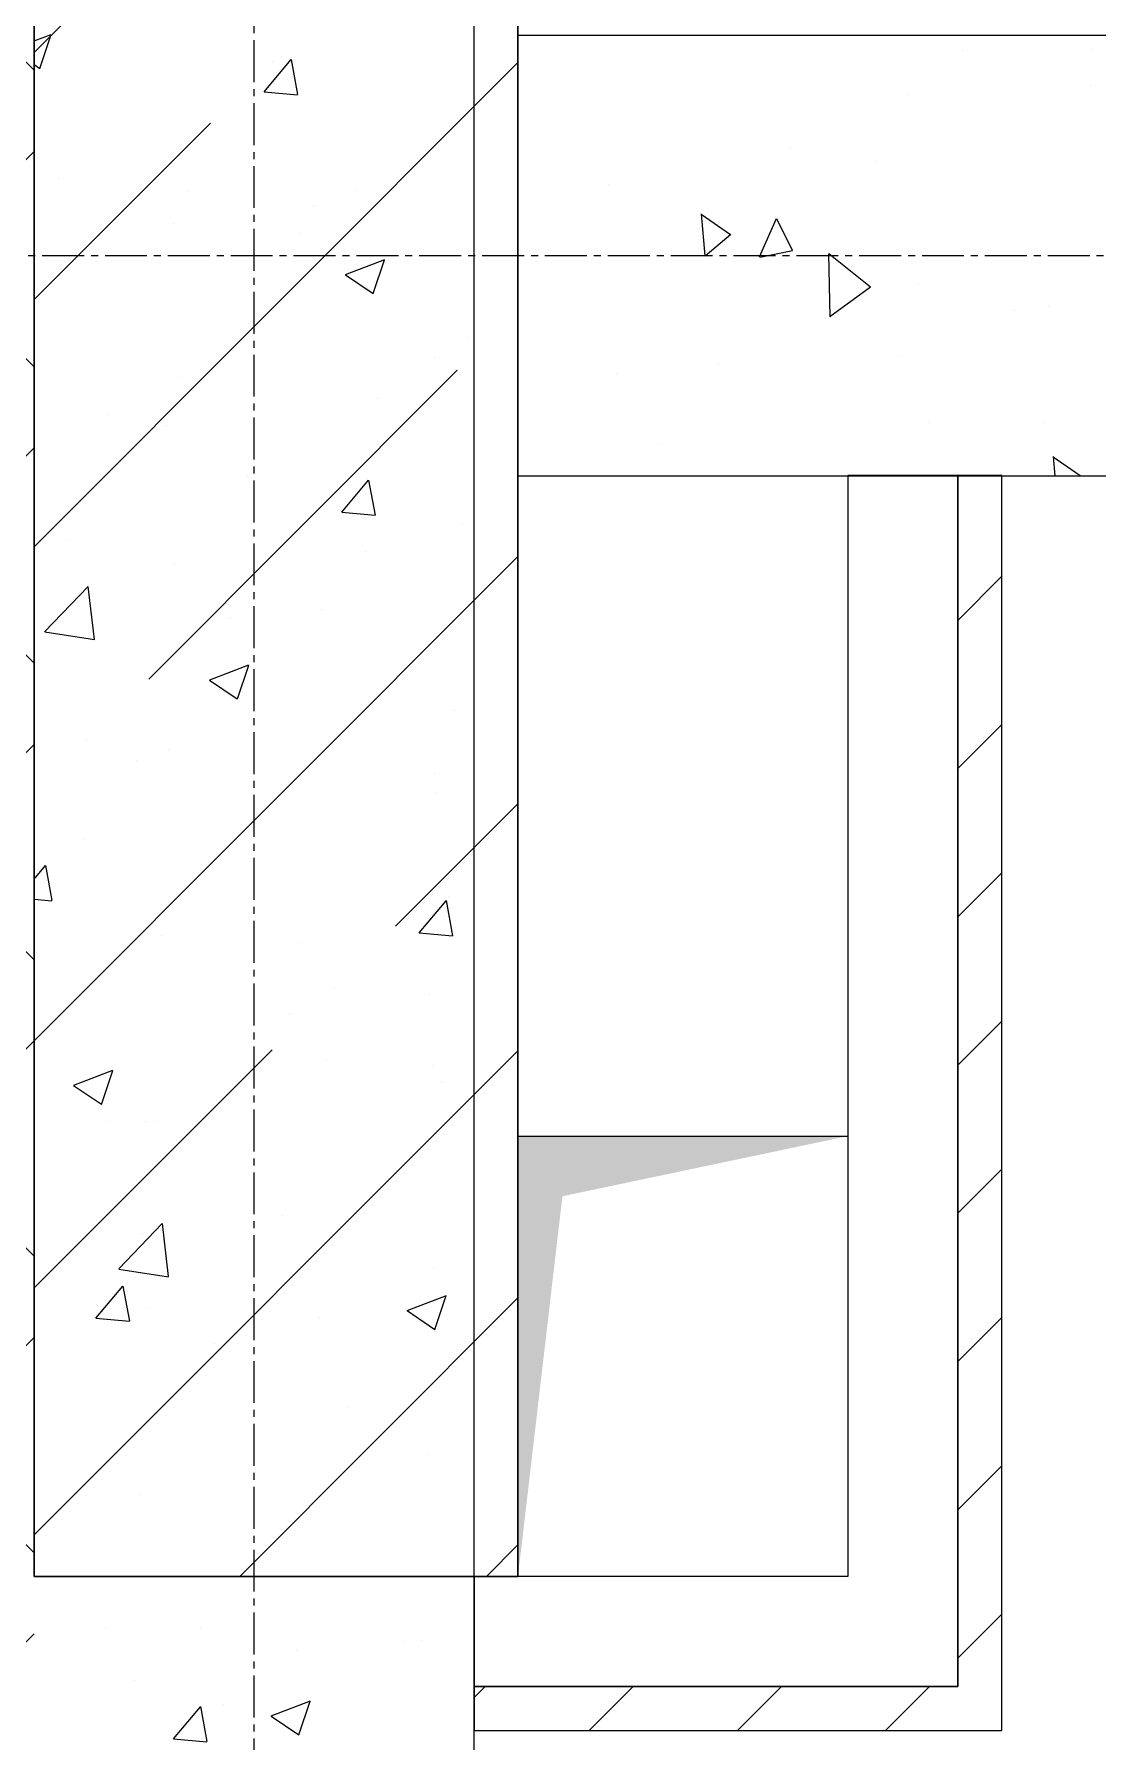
# Model space of a CAD drawing. Header units: millimetres. Extents: x 538266 to 1167394, y 114608 to 637157.
# Drawn here: x 829138 to 829621, y 157738 to 158514 of the extents above; entities that cross this region are included whole.
import ezdxf
from ezdxf.enums import TextEntityAlignment as Align

# ---------------------------------------------------------------- set-up
doc = ezdxf.new("R2010")
doc.units = ezdxf.units.MM
doc.linetypes.add('CENTER2', pattern=[28.575, 19.05, -3.175, 3.175, -3.175])
doc.linetypes.add('HIDDEN2', pattern=[4.7625, 3.175, -1.5875])
doc.layers.get('Defpoints').update_dxf_attribs({"color": 140})
for name, color, linetype, lineweight in [('АР_Колонны', 70, 'Continuous', 30), ('АР_Стены ГКЛ', 1, 'Continuous', 15), ('АР_Стены ЖБ', 7, 'Continuous', 35), ('АР_Стены ПЕНОблок', 52, 'Continuous', 20), ('АР_Штриховка', 8, 'Continuous', 0)]:
    doc.layers.add(name, color=color, linetype=linetype, lineweight=lineweight)
doc.layers.add('РД_Оси_100', color=7, linetype='Continuous', lineweight=0, true_color=0x525252)
doc.layers.add('ФВ-5', color=7, linetype='Continuous')
doc.styles.add('style1', font='ARIALN.TTF')

# ---------------------------------------------------------------- blocks, each defined once
blk = doc.blocks.new('2_этаж')
at = {"layer": 'АР_Стены ГКЛ', "linetype": 'Continuous', "lineweight": 0, "true_color": 0x000000}
h = blk.add_hatch(dxfattribs=at)
h.set_pattern_fill('ANSI31', color=18, scale=15, angle=-360, style=0)
h.set_pattern_definition([(45, (602274.53, -3e-11), (-33.67596, 33.67596), [])])
h.paths.add_polyline_path([(673213.57, 158313.41), (673193.57, 158313.41), (673193.57, 157763.25), (673213.57, 157743.25)], flags=0)
h = blk.add_hatch(dxfattribs=at)
h.set_pattern_fill('ANSI31', color=18, scale=15, angle=-360, style=0)
h.set_pattern_definition([(45, (602274.53, 3e-11), (-33.67596, 33.67596), [])])
h.paths.add_polyline_path([(673213.57, 157743.25), (673193.57, 157763.25), (672973.57, 157763.25), (672973.57, 157743.25)], flags=0)
at = {"color": 18, "linetype": 'Continuous', "true_color": 0x000000}
for p, q in [((672993.57, 157813.25), (672993.57, 158013.25)), ((672993.57, 158013.25), (673143.57, 158013.25)), ((672993.57, 157813.25), (672993.57, 158013.25)), ((672993.57, 158013.25), (673143.57, 158013.25)), ((673143.57, 158013.25), (673143.57, 157813.25)), ((673143.57, 158013.25), (673143.57, 157813.25)), ((673143.57, 157813.25), (672993.57, 157813.25)), ((673143.57, 157813.25), (672993.57, 157813.25))]:
    blk.add_line(p, q, dxfattribs=at)
blk.add_solid([(672993.57, 157813.25), (672993.57, 158013.25), (673013.77, 157985.93), (673143.57, 158013.25)], dxfattribs=at)
blk.add_solid([(672993.57, 157813.25), (672993.57, 158013.25), (673013.77, 157985.93), (673143.57, 158013.25)], dxfattribs=at)
at = {"layer": 'АР_Колонны', "color": 18, "linetype": 'HIDDEN2', "lineweight": 25, "true_color": 0x000000}
for p, q in [((672773.57, 157813.25), (672773.57, 159013.25)), ((672993.57, 159013.25), (672993.57, 157813.25)), ((672993.57, 157813.25), (672773.57, 157813.25))]:
    blk.add_line(p, q, dxfattribs=at)
at = {"layer": 'АР_Колонны', "color": 18, "linetype": 'Continuous', "lineweight": 15, "true_color": 0x000000}
for p, q in [((672773.57, 159013.25), (672773.57, 157813.25)), ((672773.57, 159013.25), (672773.57, 157813.25)), ((672993.57, 157813.25), (672993.57, 159013.25)), ((672993.57, 157813.25), (672993.57, 159013.25)), ((672773.57, 157813.25), (672993.57, 157813.25)), ((672773.57, 157813.25), (672993.57, 157813.25))]:
    blk.add_line(p, q, dxfattribs=at)
at = {"layer": 'АР_Стены ГКЛ', "color": 18, "linetype": 'Continuous', "lineweight": 5, "true_color": 0x000000}
for p, q in [((673193.57, 158313.41), (673143.57, 158313.41)), ((673143.57, 158313.41), (673143.57, 157813.25)), ((673193.57, 157763.25), (673193.57, 158313.41)), ((673213.57, 158313.41), (673193.57, 158313.41)), ((673193.57, 158313.41), (673193.57, 157763.25)), ((673213.57, 157743.25), (673213.57, 158313.41)), ((673143.57, 157813.25), (672973.57, 157813.25)), ((672973.57, 157813.25), (672973.57, 157763.25)), ((672973.57, 157763.25), (673193.57, 157763.25)), ((673193.57, 157763.25), (672973.57, 157763.25)), ((672973.57, 157763.25), (672973.57, 157743.25)), ((672973.57, 157743.25), (673213.57, 157743.25))]:
    blk.add_line(p, q, dxfattribs=at)
at = {"layer": 'АР_Стены ЖБ', "color": 18, "linetype": 'Continuous', "lineweight": 30, "true_color": 0x000000}
for p, q in [((672773.57, 159013.25), (672773.57, 157813.25)), ((672993.57, 157813.25), (672993.57, 159013.25)), ((672773.57, 157813.25), (672993.57, 157813.25))]:
    blk.add_line(p, q, dxfattribs=at)
at = {"layer": 'АР_Стены ПЕНОблок', "color": 18, "linetype": 'Continuous', "lineweight": 20, "true_color": 0x000000}
for p, q in [((672973.57, 137013.25), (672973.57, 213213.25)), ((680563.57, 158513.41), (672993.57, 158513.25)), ((672993.57, 158513.25), (672993.57, 158313.25)), ((672993.57, 158313.25), (680563.57, 158313.41))]:
    blk.add_line(p, q, dxfattribs=at)
at = {"layer": 'АР_Штриховка', "color": 18, "linetype": 'Continuous', "lineweight": 5, "true_color": 0x000000}
for p, q in [((672773.57, 158505.55), (672993.57, 158725.55)), ((672773.57, 158281.04), (672993.57, 158501.04)), ((672881.79, 158501.52), (672881.79, 158501.52)), ((672773.57, 158393.3), (672853.73, 158473.46)), ((672825.67, 158220.89), (672965.98, 158361.2)), ((672773.57, 158056.54), (672993.57, 158276.54)), ((672797.6, 158192.82), (672797.6, 158192.82)), ((672937.92, 158108.63), (672993.57, 158164.28)), ((672909.86, 158080.57), (672909.86, 158080.57)), ((672773.57, 157944.28), (672881.79, 158052.51)), ((672773.57, 157832.03), (672993.57, 158052.03)), ((672867.04, 157813.25), (672993.57, 157939.78)), ((672979.29, 157813.25), (672993.57, 157827.53))]:
    blk.add_line(p, q, dxfattribs=at)
at = {"layer": 'АР_Штриховка', "color": 18, "linetype": 'Continuous', "lineweight": 0, "true_color": 0x000000}
for p, q in [((672773.57, 158497.49), (672623.57, 158647.49)), ((672773.57, 158362.79), (672623.57, 158512.79)), ((672773.57, 158510.83), (672781.36, 158513.82)), ((672776.16, 158498.34), (672781.31, 158513.68)), ((672773.57, 158500.08), (672776.15, 158498.34)), ((672878.15, 158487.73), (672890.4, 158502.32)), ((672893.51, 158486.43), (672890.57, 158502.35)), ((673195.66, 158506.61), (673195.66, 158506.61)), ((673254.82, 158506.7), (673254.82, 158506.7)), ((672878.15, 158487.72), (672893.33, 158486.39)), ((673171.31, 158486.94), (673171.31, 158486.94)), ((673253.78, 158490.54), (673253.78, 158490.54)), ((673117.4, 158461.92), (673117.4, 158461.92)), ((672623.57, 158310.65), (672773.57, 158460.65)), ((673156.61, 158455.73), (673156.61, 158455.73)), ((672784.53, 158448.42), (672784.53, 158448.42)), ((672843.78, 158442.54), (672843.78, 158442.54)), ((672920.12, 158442.69), (672920.12, 158442.69)), ((673034.53, 158445.46), (673034.53, 158445.46)), ((672900.46, 158436.11), (672900.46, 158436.11)), ((673090.18, 158422.77), (673076.84, 158431.96)), ((673078.68, 158413.25), (673077.02, 158432.22)), ((672836.87, 158427.74), (672836.87, 158427.74)), ((672894.53, 158422.71), (672894.53, 158422.71)), ((673077.91, 158424.97), (673077.91, 158424.97)), ((673078.68, 158413.24), (673090.36, 158423.04)), ((673103.43, 158412.75), (673111.17, 158430.16)), ((673118.43, 158415.55), (673111.22, 158430.04)), ((673103.47, 158412.64), (673118.43, 158415.55)), ((672915.19, 158404.73), (672932.98, 158411.56)), ((672927.78, 158396.07), (672932.93, 158411.42)), ((673153.89, 158398.98), (673134.85, 158414.05)), ((673135.48, 158385.54), (673134.89, 158414.11)), ((672915.13, 158404.6), (672927.77, 158396.07)), ((673175, 158399.95), (673175, 158399.95)), ((673135.38, 158385.58), (673153.83, 158399.07)), ((673219.25, 158388.53), (673219.25, 158388.53)), ((673234.64, 158390.04), (673234.64, 158390.04)), ((672773.57, 158228.08), (672623.57, 158378.08)), ((672971.1, 158375.87), (672971.1, 158375.87)), ((672955.4, 158366.94), (672955.4, 158366.94)), ((673084.54, 158364.22), (673084.54, 158364.22)), ((673167.01, 158367.82), (673167.01, 158367.82)), ((672840.69, 158357.99), (672840.69, 158357.99)), ((673038.18, 158359.7), (673038.18, 158359.7)), ((672929.83, 158348.6), (672929.83, 158348.6)), ((672807.27, 158341.51), (672807.27, 158341.51)), ((673180.2, 158337.65), (673180.2, 158337.65)), ((673232.61, 158337.98), (673232.61, 158337.98)), ((672833.64, 158335.93), (672833.64, 158335.93)), ((672623.57, 158175.95), (672773.57, 158325.95)), ((673058.12, 158327.37), (673058.12, 158327.37)), ((673249.24, 158313.26), (673236.86, 158321.78)), ((673237.8, 158313.25), (673237.04, 158322.05)), ((672870.65, 158312.89), (672870.65, 158312.89)), ((672913.4, 158296.67), (672925.64, 158311.26)), ((672928.75, 158295.37), (672925.82, 158311.29)), ((672913.4, 158296.66), (672928.58, 158295.34)), ((672968.01, 158291.32), (672968.01, 158291.32)), ((672788.62, 158284.5), (672788.62, 158284.5)), ((672924.21, 158278.78), (672924.21, 158278.78)), ((672837.6, 158273.43), (672837.6, 158273.43)), ((672778.36, 158242.39), (672798.14, 158263.01)), ((672801, 158238.89), (672798.2, 158263.02)), ((672904.27, 158252.63), (672904.27, 158252.63)), ((672863.01, 158248.42), (672863.01, 158248.42)), ((672773.57, 158093.38), (672623.57, 158243.38)), ((672778.4, 158242.31), (672800.99, 158238.81)), ((672853.39, 158220.54), (672871.17, 158227.37)), ((672865.98, 158211.88), (672871.13, 158227.23)), ((672853.33, 158220.41), (672865.96, 158211.89)), ((672964.92, 158206.76), (672964.92, 158206.76)), ((672623.57, 158041.24), (672773.57, 158191.24)), ((672820.12, 158183.78), (672820.12, 158183.78)), ((672834.51, 158188.88), (672834.51, 158188.88)), ((672955.71, 158178.05), (672955.71, 158178.05)), ((672956.61, 158169.36), (672956.61, 158169.36)), ((672796.19, 158148.24), (672796.19, 158148.24)), ((672773.57, 158130.03), (672778.7, 158136.14)), ((672781.81, 158120.25), (672778.88, 158136.17)), ((672773.57, 158120.92), (672781.64, 158120.22)), ((672948.64, 158105.61), (672960.88, 158120.21)), ((672964, 158104.31), (672961.06, 158120.23)), ((672961.83, 158122.21), (672961.83, 158122.21)), ((672773.57, 157958.67), (672623.57, 158108.67)), ((672948.64, 158105.61), (672963.82, 158104.28)), ((672831.42, 158104.32), (672831.42, 158104.32)), ((672893.78, 158101.07), (672893.78, 158101.07)), ((672953.37, 158077.55), (672953.37, 158077.55)), ((672889.79, 158069.18), (672889.79, 158069.18)), ((672623.57, 157906.54), (672773.57, 158056.54)), ((672791.59, 158036.35), (672809.37, 158043.18)), ((672804.17, 158027.69), (672809.32, 158043.04)), ((672906.25, 158048.26), (672906.25, 158048.26)), ((672954.65, 158045.3), (672954.65, 158045.3)), ((672791.53, 158036.22), (672804.16, 158027.7)), ((672958.75, 158037.65), (672958.75, 158037.65)), ((672806.52, 158019.88), (672806.52, 158019.88)), ((672824.22, 158019.87), (672824.22, 158019.87)), ((672828.33, 158019.77), (672828.33, 158019.77)), ((672959.81, 158014.14), (672959.81, 158014.14)), ((672773.57, 157823.97), (672623.57, 157973.97)), ((672812.03, 157952.92), (672831.82, 157973.54)), ((672834.68, 157949.43), (672831.87, 157973.55)), ((672886.56, 157977.37), (672886.56, 157977.37)), ((672822.97, 157968.99), (672822.97, 157968.99)), ((672812.07, 157952.84), (672834.66, 157949.34)), ((672955.66, 157953.1), (672955.66, 157953.1)), ((672801.7, 157930.49), (672813.94, 157945.09)), ((672817.06, 157929.19), (672814.12, 157945.12)), ((672825.24, 157935.21), (672825.24, 157935.21)), ((672943.14, 157933.96), (672955.78, 157925.43)), ((672943.2, 157934.09), (672960.99, 157940.91)), ((672955.79, 157925.43), (672960.94, 157940.78)), ((672801.7, 157930.49), (672816.88, 157929.16)), ((672903.52, 157930.99), (672903.52, 157930.99)), ((672623.57, 157771.83), (672773.57, 157921.83)), ((672855.72, 157919.15), (672855.72, 157919.15)), ((672915.93, 157889.85), (672915.93, 157889.85)), ((672819.74, 157877.19), (672819.74, 157877.19)), ((672952.57, 157868.54), (672952.57, 157868.54)), ((672822.16, 157850.66), (672822.16, 157850.66)), ((672623.57, 157637.13), (672773.57, 157787.13)), ((672806.26, 157789.36), (672806.26, 157789.36)), ((672849.11, 157789.67), (672849.11, 157789.67)), ((672893.04, 157779.44), (672893.04, 157779.44)), ((672941.85, 157783.63), (672941.85, 157783.63)), ((672949.48, 157783.99), (672949.48, 157783.99)), ((672819.07, 157766.1), (672819.07, 157766.1)), ((672859.81, 157755.24), (672859.81, 157755.24)), ((672881.4, 157749.9), (672899.18, 157756.73)), ((672893.99, 157741.24), (672899.14, 157756.59)), ((672836.94, 157739.44), (672849.19, 157754.03)), ((672852.3, 157738.14), (672849.36, 157754.06)), ((672881.34, 157749.77), (672893.97, 157741.25)), ((672836.94, 157739.43), (672852.12, 157738.11))]:
    blk.add_line(p, q, dxfattribs=at)
at = {"layer": 'Defpoints', "color": 18, "true_color": 0x000000, "style": 'style1'}
for p in [(677970.57, 219836.39), (678101.19, 211681.39)]:
    blk.add_attdef('АР-ПОМЕЩЕНИЕ:НАИМЕНОВАНИЕ', text='', height=100, dxfattribs=at).set_placement(p, align=Align.MIDDLE)
blk = doc.blocks.new('СОШ_2200_АР_ОСИ_М100_28.05.24')
at = {"layer": 'РД_Оси_100', "color": 251, "linetype": 'CENTER2', "true_color": 0x636466}
for p, q in [((0, -6155), (0, 139938.679)), ((29555, 36000), (-5954.958, 36000))]:
    blk.add_line(p, q, dxfattribs=at)

msp = doc.modelspace()

# ---------------------------------------------------------------- hatches: boundary and pattern name
at = {"layer": 'ФВ-5'}
h = msp.add_hatch(dxfattribs=at)
h.set_pattern_fill('ANSI31', color=3, scale=300)
h.paths.add_polyline_path([(849237.83, 163560.99), (849237.83, 164465.51, -0.27475), (849124.88, 164655.54, -0.245742), (849217.83, 164833.24), (849217.83, 165213.25), (845769.48, 165213.25, -0.618518), (845382.35, 165213.25), (843647.83, 165213.25), (843647.83, 164913.25), (842747.83, 164913.25), (842747.83, 165213.25), (842667.83, 165213.25), (842667.83, 164793.25), (841647.83, 164793.25), (841647.83, 164713.25), (841647.83, 161813.25), (841647.83, 161313.25), (841647.83, 160413.25), (841647.83, 158613.25), (841647.83, 158389.41, -0.260437), (841750.78, 158205.17, -0.260437), (841647.83, 158020.93), (841647.83, 157055.57, -0.260437), (841750.78, 156871.33, -0.260437), (841647.83, 156687.09), (841647.83, 156333.25), (842017.83, 156333.25), (842017.83, 156113.25), (849237.83, 156113.25), (849237.83, 156880.92, -0.27475), (849124.88, 157070.96, -0.27475), (849237.83, 157260.99), (849237.83, 160413.25), (849217.83, 160413.25), (849217.83, 161313.25), (849218.54, 162376.98, -0.246803), (849124.88, 162555.17, -0.27475), (849237.83, 162745.2), (849237.83, 163180.92, -0.27475), (849124.88, 163370.96, -0.27475)])
h.paths.add_polyline_path([(845558.64, 161395.97), (845008.64, 161395.97, -1), (845008.64, 161995.97), (845558.64, 161995.97, -1)], flags=16)
h.paths.add_polyline_path([(842291.63, 157558.88, -1), (841691.63, 157558.88, -1)], flags=16)
h.paths.add_polyline_path([(849124.88, 171855.54, -0.27475), (849237.83, 172045.58), (849237.83, 172480.92, -0.27475), (849124.88, 172670.96, -0.27475), (849237.83, 172860.99), (849237.83, 173765.51, -0.27475), (849124.88, 173955.54, -0.27475), (849237.83, 174145.58), (849237.83, 174163.25), (849217.83, 174163.25), (849217.83, 174513.25), (844057.83, 174513.25), (844057.83, 174513.25), (844057.83, 174213.25), (843157.83, 174213.25), (843157.83, 174513.25), (843077.83, 174513.25), (843077.83, 174093.25), (842057.83, 174093.25), (842057.83, 173373.25), (842057.83, 172433.25), (841647.83, 172433.25), (841647.83, 172363.25), (841647.83, 170613.25), (841647.83, 169713.25), (841647.83, 169339.41, -0.260437), (841750.78, 169155.17, -0.260437), (841647.83, 168970.93), (841670.85, 167335.45, -1), (842270.85, 167335.45, -1), (841670.85, 167335.45), (841650.71, 166353.77, -0.256246), (841750.78, 166171.33, -0.105217), (841732.04, 166083.25), (841867.83, 166083.25), (841867.83, 165413.25), (845385.88, 165413.25, -0.594367), (845765.95, 165413.25), (849217.83, 165413.25), (849217.83, 165913.25), (849218.05, 166193.1, -0.246072), (849124.88, 166370.96, -0.27475), (849237.83, 166560.99), (849237.83, 169713.25), (849213.53, 169713.25), (849217.83, 169717.55), (849217.83, 170613.25), (849218.87, 171677.13, -0.247282)])
h.paths.add_polyline_path([(845615.62, 168700.58), (845065.62, 168700.58, -1), (845065.62, 169300.58), (845615.62, 169300.58, -1)], flags=16)
h.paths.add_polyline_path([(836927.83, 171813.25), (836927.83, 172713.25), (836927.83, 172987.09, -0.260437), (836824.88, 173171.33, -0.260437), (836927.83, 173355.57), (836927.83, 175970.93, -0.260437), (836824.88, 176155.17, -0.260437), (836927.83, 176339.41), (836927.83, 176413.25), (836927.83, 176913.25), (833193.32, 176913.25, -0.618518), (832806.19, 176913.25), (829360.51, 176913.25), (829357.83, 176910.57), (829357.83, 176413.25), (829357.74, 176237.44, -0.255873), (829457.56, 176055.17, -0.284268), (829337.83, 175861.61), (829337.83, 172713.25), (829357.83, 172713.25), (829357.83, 171813.25), (829357.22, 170753.93, -0.256632), (829457.56, 170571.33, -0.284268), (829337.83, 170377.76), (829337.83, 169948.73, -0.284268), (829457.56, 169755.17, -0.284268), (829337.83, 169561.61), (829337.83, 168664.89, -0.284268), (829457.56, 168471.33, -0.255743), (829357.83, 168289.11), (829357.83, 167813.25), (832809.72, 167813.25, -0.594367), (833189.79, 167813.25), (834927.83, 167813.25), (834927.83, 168113.25), (835827.83, 168113.25), (835827.83, 167813.25), (835907.83, 167813.25), (835907.83, 168233.25), (836927.83, 168233.25), (836927.83, 168313.25)])
h.paths.add_polyline_path([(832552.08, 172650.64), (832002.08, 172650.64, -1), (832002.08, 173250.64), (832552.08, 173250.64, -1)], flags=16)
h.paths.add_polyline_path([(836927.83, 166670.93, -0.260437), (836824.88, 166855.17, -0.105217), (836843.63, 166943.25), (836707.83, 166943.25), (836707.83, 167613.25), (833193.32, 167613.25, -0.618518), (832806.19, 167613.25), (829357.83, 167613.25), (829357.83, 167113.25), (829357.72, 166937.46, -0.255913), (829457.56, 166755.17, -0.284268), (829337.83, 166561.61), (829337.83, 163413.25), (829357.83, 163413.25), (829357.83, 162513.25), (829357, 161454.07, -0.256955), (829457.56, 161271.33, -0.284268), (829337.83, 161077.76), (829337.83, 160648.73, -0.284268), (829457.56, 160455.17, -0.284268), (829337.83, 160261.61), (829337.83, 159364.89, -0.284268), (829457.56, 159171.33, -0.255743), (829357.83, 158989.11), (829357.83, 158513.25), (832809.67, 158513.32, -0.59466), (833189.83, 158513.33), (834927.81, 158513.37), (834927.83, 158513.41), (834927.83, 158813.41), (835827.83, 158813.41), (835827.83, 158513.39), (835907.83, 158513.39), (835907.83, 158933.41), (836927.83, 158933.41), (836927.83, 159013.25), (836927.83, 159543.25), (836927.83, 161303.25), (836927.83, 161813.25), (836927.83, 162513.25), (836927.83, 163413.25), (836927.83, 163687.09, -0.260437), (836824.88, 163871.33, -0.260437), (836927.83, 164055.57)])
h.paths.add_polyline_path([(832518.25, 163600.5), (831968.25, 163600.5, -1), (831968.25, 164200.5), (832518.25, 164200.5, -1)], flags=16)
h = msp.add_hatch(dxfattribs=at)
h.set_pattern_fill('ANSI31', color=3, scale=300)
h.paths.add_polyline_path([(856937.83, 141853.28), (856717.83, 141633.28), (856717.83, 141593.78), (856417.83, 141593.78), (856417.83, 142493.78), (856717.83, 142493.78), (856717.83, 142082.3), (856937.83, 142302.3), (856937.83, 143613.25), (856037.83, 143613.25), (856037.83, 143603.25), (853263.99, 143603.25, -0.558775), (852895.51, 143603.25), (851387.83, 143603.25, -0.414214), (851687.83, 143303.25, -1), (851087.83, 143303.25, -0.414214), (851387.83, 143603.25), (850280.15, 143603.25, -0.558775), (849911.67, 143603.25), (849137.83, 143603.25), (848237.83, 143603.25), (847307.83, 143603.25), (847307.83, 143383.25), (846937.83, 143383.25), (846937.83, 143453.25), (846937.83, 143603.25), (846437.83, 143603.25), (846437.83, 142703.25), (846737.83, 142703.25), (846737.83, 142583.25), (846317.83, 142583.25), (846317.83, 143603.25), (845837.83, 143603.25), (842357.83, 143603.25), (842357.83, 143383.25), (842067.83, 143383.25), (842067.83, 143603.25), (841437.83, 143603.25), (839882.77, 143603.25, -0.333315), (840098.76, 143315.26, -1), (839498.76, 143315.26, -0.333315), (839714.74, 143603.25), (838680.15, 143603.25, -0.558775), (838311.67, 143603.25), (837507.83, 143603.25), (837507.83, 143383.25), (837137.83, 143383.25), (837137.83, 141363.25), (837147.83, 141363.25), (837147.83, 140163.25), (837137.83, 136013.25), (837202.35, 136013.25, -0.618518), (837589.48, 136013.25), (840886.19, 136013.25, -0.618518), (841273.32, 136013.25), (841437.83, 136013.25), (841437.83, 136033.25), (842313.69, 136033.25, -0.582347), (842689.48, 136013.25), (843586.19, 136013.25, -0.618518), (843973.32, 136013.25), (844402.35, 136013.25, -0.618518), (844789.48, 136013.25), (845837.83, 136013.25), (845837.83, 136033.25), (847037.83, 136033.25), (848237.83, 136030.58), (848237.83, 136033.25), (849137.83, 136033.25), (850195.61, 136030.18, -0.587964), (850573.32, 136013.25), (851002.35, 136013.25, -0.618518), (851389.48, 136013.25), (852286.19, 136013.25, -0.618518), (852673.32, 136013.25), (853102.35, 136013.25, -0.618518), (853489.48, 136013.25), (855286.19, 136013.25, -0.618518), (855673.32, 136013.25), (856036.94, 136013.25), (856037.83, 136014.14), (856037.83, 136313.25), (856785.95, 136313.25), (856937.83, 136465.13)])
h.paths.add_polyline_path([(851418.02, 140993.17), (851968.02, 140993.17, -1), (851968.02, 140393.17), (851418.02, 140393.17, -1)], flags=16)
h.paths.add_polyline_path([(847057.56, 139675.17, -1), (846624.88, 139675.17, -1)], flags=16)
h.paths.add_polyline_path([(847014.26, 139675.17, -1), (846668.18, 139675.17, -1)], flags=0)
h.paths.add_polyline_path([(846977.43, 139675.17, -1), (846705.01, 139675.17, -1)], flags=0)
h.paths.add_polyline_path([(846737.83, 141603.25), (846437.83, 141603.25), (846437.83, 142503.25), (846737.83, 142503.25)], flags=16)
h.paths.add_polyline_path([(844344.21, 140388.84), (843794.21, 140388.84, -1), (843794.21, 140988.84), (844344.21, 140988.84, -1)], flags=16)
h.paths.add_polyline_path([(836345.42, 144457.46, -0.893187), (836937.83, 144524.52), (836937.83, 145103.25), (835937.83, 145103.25), (833187.99, 145103.25, -0.582884), (832811.51, 145103.25), (829357.83, 145103.25), (829357.83, 144737.39, -0.255743), (829457.56, 144555.17, -0.284268), (829337.83, 144361.61), (829337.83, 141213.25), (829357.83, 141213.25), (829357.83, 140313.25), (829351.43, 139257.49, -0.265015), (829457.56, 139071.33, -0.284268), (829337.83, 138877.76), (829337.83, 138448.73, -0.284268), (829457.56, 138255.17, -0.284268), (829337.83, 138061.61), (829337.83, 137013.25), (829357.83, 137013.25), (829357.83, 136033.25), (835937.83, 136033.25), (836937.83, 136033.25), (836937.83, 139613.25), (836627.83, 139613.25), (836627.83, 140513.25), (836927.83, 140513.25), (836927.83, 140893.25), (836507.83, 140893.25), (836507.83, 142033.25), (836937.83, 142033.25), (836937.83, 143617.76, -0.284268), (836818.11, 143811.33, -0.284268), (836937.83, 144004.89), (836937.83, 144390.4, -0.893187)])
h.paths.add_polyline_path([(840537.83, 148013.25), (840537.83, 150213.25), (840537.83, 150413.25), (840537.83, 151713.25), (840537.83, 156113.25), (841187.83, 156113.25), (841187.83, 156333.25), (841427.83, 156333.25), (841427.83, 156683.09, -0.270169), (841318.11, 156871.33, -0.270169), (841427.83, 157059.57), (841427.83, 158016.93, -0.270169), (841318.11, 158205.17, -0.270169), (841427.83, 158393.41), (841427.83, 158493.25), (840857.83, 158493.25), (840857.83, 158718.25), (840582.83, 159194.56), (840604.48, 159207.06), (840604.77, 159206.57, -0.120105), (840857.83, 159268.25), (840857.83, 159293.25), (840857.83, 159438.25), (840582.83, 159914.56), (840604.49, 159927.06), (840604.77, 159926.57, -0.120105), (840857.84, 159988.25), (840857.84, 160013.25), (840857.84, 161103.25), (840439.79, 161103.25, -0.594367), (840059.72, 161103.25), (838656.61, 161080.5, -0.414214), (838956.61, 160780.5, -1), (838356.61, 160780.5, -0.414214), (838656.61, 161080.5), (838351.79, 161095.95, -0.581306), (837975.88, 161103.25), (837867.83, 161103.25), (837867.83, 159543.25), (837867.83, 158590.3), (837147.83, 158590.3), (837147.83, 157813.25), (837147.83, 157743.41, -0.270169), (837257.56, 157555.17, -0.270169), (837147.83, 157366.93), (837147.83, 155699.4, -0.910455), (837742.58, 155643.53, -0.910455), (837147.83, 155587.65), (837147.83, 154759.57, -0.270169), (837257.56, 154571.33, -0.270169), (837147.83, 154383.09), (837147.83, 154113.25), (837147.83, 153213.25), (837147.83, 149223.25), (837137.83, 149003.25), (835937.83, 149003.25), (829357.83, 149003.25), (829357.83, 148637.39, -0.255743), (829457.56, 148455.17, -0.284268), (829337.83, 148261.61), (829337.83, 146164.89, -0.284268), (829457.56, 145971.33, -0.255743), (829357.83, 145789.11), (829357.83, 145693.25), (829577.83, 145693.25), (829577.83, 145323.25), (832815.51, 145323.25, -0.558775), (833183.99, 145323.25), (835937.83, 145323.25), (835937.83, 145603.25), (837138.39, 145603.25), (837138.39, 145290.26), (837137.83, 145289.7), (837137.83, 145103.25), (837137.83, 144001.36, -0.259982), (837250.45, 143823.25), (838307.67, 143823.25, -0.582884), (838684.15, 143823.25), (841437.83, 143823.25), (841438.83, 143823.25), (842337.83, 143823.25), (845837.83, 143823.25), (847037.83, 143823.25), (848237.83, 143823.25), (849137.83, 143823.25), (849907.67, 143823.25, -0.582884), (850284.15, 143823.25), (852891.51, 143823.25, -0.582884), (853267.99, 143823.25), (855158.44, 143823.25), (855158.44, 144113.25), (855782.83, 144113.25), (856037.83, 144113.25), (856037.83, 144113.25), (856728.23, 144113.25), (856737.83, 144122.85), (856737.83, 148413.25), (856037.83, 148413.25), (856037.83, 148713.25), (855169.78, 148713.25, -0.594367), (854789.72, 148713.25), (851785.94, 148713.25, -0.32294), (851557.83, 148603.68), (851557.83, 147814.06), (851242.77, 147813.94), (850766.56, 147538.76), (850754.06, 147560.4), (850754.55, 147560.69, -0.120105), (850692.77, 147813.73), (850667.77, 147813.72), (850522.77, 147813.66), (850046.56, 147538.48), (850034.06, 147560.13), (850034.55, 147560.41, -0.120105), (849972.77, 147813.45), (849947.83, 147813.44), (849637.88, 147813.33), (849437.83, 147813.25), (849237.83, 147813.25), (847537.83, 147813.25), (840537.83, 147813.25)])
h.paths.add_polyline_path([(836927.83, 154113.25), (836927.83, 154387.09, -0.260437), (836824.88, 154571.33, -0.260437), (836927.83, 154755.57), (836927.83, 157370.93, -0.260437), (836824.88, 157555.17, -0.260437), (836927.83, 157739.41), (836927.83, 157813.25), (836927.83, 158313.41), (833193.28, 158313.33, -0.618224), (832806.23, 158313.32), (829577.83, 158313.25), (829577.83, 157743.25), (829337.83, 157743.25), (829337.83, 157648.73, -0.284268), (829457.56, 157455.17, -0.284268), (829337.83, 157261.61), (829337.83, 154113.25), (829357.83, 154113.25), (829357.83, 153213.25), (829356.53, 152154.38, -0.25765), (829457.56, 151971.33, -0.284268), (829337.83, 151777.76), (829337.83, 151348.73, -0.284268), (829457.56, 151155.17, -0.284268), (829337.83, 150961.61), (829337.83, 150064.89, -0.284268), (829457.56, 149871.33, -0.255743), (829357.83, 149689.11), (829357.83, 149223.25), (834727.83, 149223.25), (834727.83, 149523.25), (835627.83, 149523.25), (835627.83, 149223.25), (835707.83, 149223.25), (835707.83, 149643.25), (836927.83, 149643.25), (836927.83, 153213.25)], flags=17)

# ---------------------------------------------------------------- block references
msp.add_blockref('2_этаж', (156364.26, 0))
at = {"layer": 'РД_Оси_100'}
msp.add_blockref('СОШ_2200_АР_ОСИ_М100_28.05.24', (829237.83, 122413.25), dxfattribs=at)

doc.saveas('drawing.dxf')
